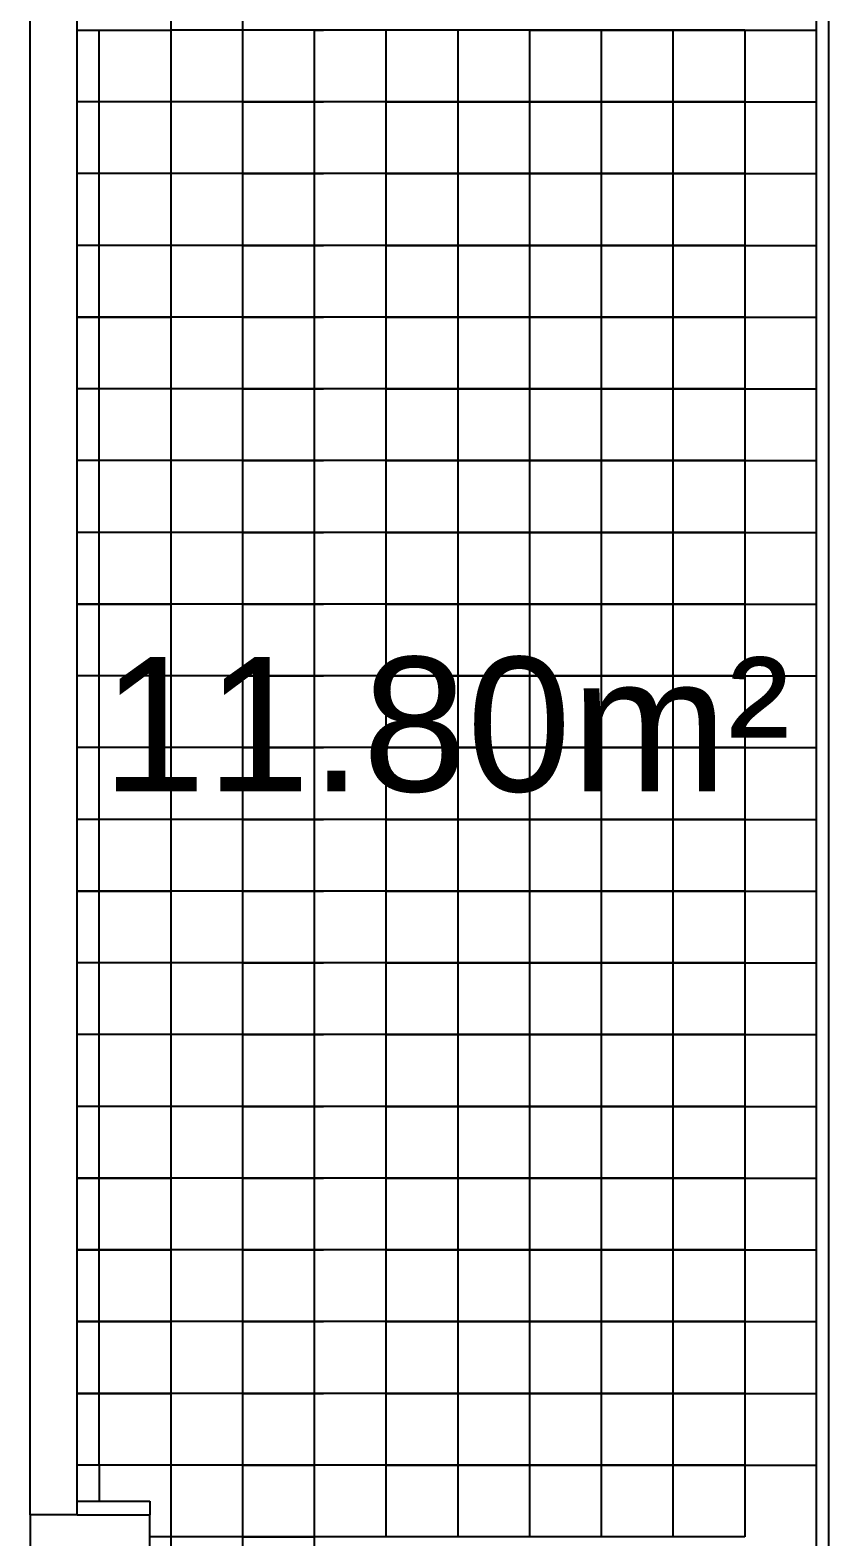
# Model space of a CAD drawing. Header units: millimetres. Extents: x 2377 to 4712, y -254 to 3188.
# Drawn here: x 4298 to 4446.5, y 2632.1 to 2912.1 of the extents above; entities that cross this region are included whole.
import ezdxf

# ---------------------------------------------------------------- set-up
doc = ezdxf.new("R2010")
doc.units = ezdxf.units.MM
doc.linetypes.add('DASHED2', pattern=[0.375, 0.25, -0.125])
doc.layers.add('Area', color=6, linetype='Continuous')
doc.styles.get("Standard").update_dxf_attribs({"font": 'arial.ttf'})

msp = doc.modelspace()

# ---------------------------------------------------------------- linework, layer by layer
for p, q in [((4444.18, 2165.45), (4444.18, 3087.66)), ((4446.49, 2165.45), (4446.49, 3087.66)), ((4298.05, 2636.22), (4298.05, 2969.55)), ((4306.77, 2636.22), (4306.77, 2969.55)), ((4324.18, 2965.44), (4324.18, 2565.44)), ((4337.52, 2965.44), (4337.52, 2632.11)), ((4306.77, 2912.11), (4324.18, 2912.11)), ((4310.85, 2898.77), (4310.85, 2912.11)), ((4364.18, 2912.11), (4324.18, 2912.11)), ((4350.85, 2912.11), (4352.55, 2912.11)), ((4350.85, 2912.11), (4350.85, 2898.77)), ((4377.52, 2912.11), (4364.18, 2912.11)), ((4364.18, 2912.11), (4364.18, 2898.77)), ((4390.85, 2912.11), (4377.52, 2912.11)), ((4377.52, 2912.11), (4377.52, 2898.77)), ((4404.18, 2912.11), (4390.85, 2912.11)), ((4390.85, 2912.11), (4390.85, 2898.77)), ((4390.85, 2912.11), (4404.18, 2912.11)), ((4404.18, 2912.11), (4390.85, 2912.11)), ((4417.52, 2912.11), (4404.18, 2912.11)), ((4404.18, 2912.11), (4404.18, 2898.77)), ((4404.18, 2912.11), (4417.52, 2912.11)), ((4417.52, 2912.11), (4404.18, 2912.11)), ((4430.85, 2912.11), (4417.52, 2912.11)), ((4417.52, 2912.11), (4417.52, 2898.77)), ((4417.52, 2912.11), (4444.18, 2912.11)), ((4430.85, 2912.11), (4417.52, 2912.11)), ((4417.52, 2912.11), (4444.18, 2912.11)), ((4430.85, 2912.11), (4430.85, 2898.77)), ((4324.18, 2898.77), (4306.77, 2898.77)), ((4310.85, 2885.44), (4310.85, 2898.77)), ((4364.18, 2898.77), (4324.18, 2898.77)), ((4337.52, 2898.77), (4324.18, 2898.77)), ((4350.85, 2898.77), (4337.52, 2898.77)), ((4337.52, 2898.77), (4350.85, 2898.77)), ((4350.85, 2898.77), (4352.55, 2898.77)), ((4350.85, 2898.77), (4350.85, 2885.44)), ((4364.18, 2898.77), (4350.85, 2898.77)), ((4377.52, 2898.77), (4364.18, 2898.77)), ((4364.18, 2898.77), (4364.18, 2885.44)), ((4364.18, 2898.77), (4377.52, 2898.77)), ((4377.52, 2898.77), (4364.18, 2898.77)), ((4364.18, 2898.77), (4377.52, 2898.77)), ((4390.85, 2898.77), (4377.52, 2898.77)), ((4377.52, 2898.77), (4377.52, 2885.44)), ((4377.52, 2898.77), (4390.85, 2898.77)), ((4390.85, 2898.77), (4377.52, 2898.77)), ((4377.52, 2898.77), (4390.85, 2898.77)), ((4404.18, 2898.77), (4390.85, 2898.77)), ((4390.85, 2898.77), (4390.85, 2885.44)), ((4390.85, 2898.77), (4404.18, 2898.77)), ((4404.18, 2898.77), (4390.85, 2898.77)), ((4390.85, 2898.77), (4404.18, 2898.77)), ((4417.52, 2898.77), (4404.18, 2898.77)), ((4404.18, 2898.77), (4404.18, 2885.44)), ((4404.18, 2898.77), (4417.52, 2898.77)), ((4417.52, 2898.77), (4404.18, 2898.77)), ((4404.18, 2898.77), (4417.52, 2898.77)), ((4430.85, 2898.77), (4417.52, 2898.77)), ((4417.52, 2898.77), (4417.52, 2885.44)), ((4417.52, 2898.77), (4444.18, 2898.77)), ((4430.85, 2898.77), (4417.52, 2898.77)), ((4417.52, 2898.77), (4444.18, 2898.77)), ((4430.85, 2898.77), (4430.85, 2885.44)), ((4324.18, 2885.44), (4306.77, 2885.44)), ((4310.85, 2872.11), (4310.85, 2885.44)), ((4364.18, 2885.44), (4324.18, 2885.44)), ((4337.52, 2885.44), (4324.18, 2885.44)), ((4350.85, 2885.44), (4337.52, 2885.44)), ((4337.52, 2885.44), (4350.85, 2885.44)), ((4350.85, 2885.44), (4352.55, 2885.44)), ((4350.85, 2885.44), (4350.85, 2872.11)), ((4364.18, 2885.44), (4350.85, 2885.44)), ((4377.52, 2885.44), (4364.18, 2885.44)), ((4364.18, 2885.44), (4364.18, 2872.11)), ((4364.18, 2885.44), (4377.52, 2885.44)), ((4377.52, 2885.44), (4364.18, 2885.44)), ((4364.18, 2885.44), (4377.52, 2885.44)), ((4390.85, 2885.44), (4377.52, 2885.44)), ((4377.52, 2885.44), (4377.52, 2872.11)), ((4377.52, 2885.44), (4390.85, 2885.44)), ((4390.85, 2885.44), (4377.52, 2885.44)), ((4377.52, 2885.44), (4390.85, 2885.44)), ((4404.18, 2885.44), (4390.85, 2885.44)), ((4390.85, 2885.44), (4390.85, 2872.11)), ((4390.85, 2885.44), (4404.18, 2885.44)), ((4404.18, 2885.44), (4390.85, 2885.44)), ((4390.85, 2885.44), (4404.18, 2885.44)), ((4417.52, 2885.44), (4404.18, 2885.44)), ((4404.18, 2885.44), (4404.18, 2872.11)), ((4404.18, 2885.44), (4417.52, 2885.44)), ((4417.52, 2885.44), (4404.18, 2885.44)), ((4404.18, 2885.44), (4417.52, 2885.44)), ((4430.85, 2885.44), (4417.52, 2885.44)), ((4417.52, 2885.44), (4417.52, 2872.11)), ((4417.52, 2885.44), (4444.18, 2885.44)), ((4430.85, 2885.44), (4417.52, 2885.44)), ((4417.52, 2885.44), (4444.18, 2885.44)), ((4430.85, 2885.44), (4430.85, 2872.11)), ((4324.18, 2872.11), (4306.77, 2872.11)), ((4310.85, 2858.77), (4310.85, 2872.11)), ((4364.18, 2872.11), (4324.18, 2872.11)), ((4337.52, 2872.11), (4324.18, 2872.11)), ((4350.85, 2872.11), (4337.52, 2872.11)), ((4337.52, 2872.11), (4350.85, 2872.11)), ((4350.85, 2872.11), (4352.55, 2872.11)), ((4350.85, 2872.11), (4350.85, 2858.77)), ((4364.18, 2872.11), (4350.85, 2872.11)), ((4377.52, 2872.11), (4364.18, 2872.11)), ((4364.18, 2872.11), (4364.18, 2858.77)), ((4364.18, 2872.11), (4377.52, 2872.11)), ((4377.52, 2872.11), (4364.18, 2872.11)), ((4364.18, 2872.11), (4377.52, 2872.11)), ((4390.85, 2872.11), (4377.52, 2872.11)), ((4377.52, 2872.11), (4377.52, 2858.77)), ((4377.52, 2872.11), (4390.85, 2872.11)), ((4390.85, 2872.11), (4377.52, 2872.11)), ((4377.52, 2872.11), (4390.85, 2872.11)), ((4404.18, 2872.11), (4390.85, 2872.11)), ((4390.85, 2872.11), (4390.85, 2858.77)), ((4390.85, 2872.11), (4404.18, 2872.11)), ((4404.18, 2872.11), (4390.85, 2872.11)), ((4390.85, 2872.11), (4404.18, 2872.11)), ((4417.52, 2872.11), (4404.18, 2872.11)), ((4404.18, 2872.11), (4404.18, 2858.77)), ((4404.18, 2872.11), (4417.52, 2872.11)), ((4417.52, 2872.11), (4404.18, 2872.11)), ((4404.18, 2872.11), (4417.52, 2872.11)), ((4430.85, 2872.11), (4417.52, 2872.11)), ((4417.52, 2872.11), (4417.52, 2858.77)), ((4417.52, 2872.11), (4444.18, 2872.11)), ((4430.85, 2872.11), (4417.52, 2872.11)), ((4417.52, 2872.11), (4444.18, 2872.11)), ((4430.85, 2872.11), (4430.85, 2858.77)), ((4306.77, 2858.77), (4324.18, 2858.77)), ((4324.18, 2858.77), (4306.77, 2858.77)), ((4310.85, 2845.44), (4310.85, 2858.77)), ((4364.18, 2858.77), (4324.18, 2858.77)), ((4337.52, 2858.77), (4324.18, 2858.77)), ((4350.85, 2858.77), (4337.52, 2858.77)), ((4337.52, 2858.77), (4350.85, 2858.77)), ((4350.85, 2858.77), (4352.55, 2858.77)), ((4350.85, 2858.77), (4350.85, 2845.44)), ((4364.18, 2858.77), (4350.85, 2858.77)), ((4377.52, 2858.77), (4364.18, 2858.77)), ((4364.18, 2858.77), (4364.18, 2845.44)), ((4364.18, 2858.77), (4377.52, 2858.77)), ((4377.52, 2858.77), (4364.18, 2858.77)), ((4364.18, 2858.77), (4377.52, 2858.77)), ((4390.85, 2858.77), (4377.52, 2858.77)), ((4377.52, 2858.77), (4377.52, 2845.44)), ((4377.52, 2858.77), (4390.85, 2858.77)), ((4390.85, 2858.77), (4377.52, 2858.77)), ((4377.52, 2858.77), (4390.85, 2858.77)), ((4404.18, 2858.77), (4390.85, 2858.77)), ((4390.85, 2858.77), (4390.85, 2845.44)), ((4390.85, 2858.77), (4404.18, 2858.77)), ((4404.18, 2858.77), (4390.85, 2858.77)), ((4390.85, 2858.77), (4404.18, 2858.77)), ((4417.52, 2858.77), (4404.18, 2858.77)), ((4404.18, 2858.77), (4404.18, 2845.44)), ((4404.18, 2858.77), (4417.52, 2858.77)), ((4417.52, 2858.77), (4404.18, 2858.77)), ((4404.18, 2858.77), (4417.52, 2858.77)), ((4430.85, 2858.77), (4417.52, 2858.77)), ((4417.52, 2858.77), (4417.52, 2845.44)), ((4417.52, 2858.77), (4444.18, 2858.77)), ((4430.85, 2858.77), (4417.52, 2858.77)), ((4417.52, 2858.77), (4444.18, 2858.77)), ((4430.85, 2858.77), (4430.85, 2845.44)), ((4324.18, 2845.44), (4306.77, 2845.44)), ((4310.85, 2832.11), (4310.85, 2845.44)), ((4364.18, 2845.44), (4324.18, 2845.44)), ((4337.52, 2845.44), (4324.18, 2845.44)), ((4350.85, 2845.44), (4337.52, 2845.44)), ((4337.52, 2845.44), (4350.85, 2845.44)), ((4350.85, 2845.44), (4352.55, 2845.44)), ((4350.85, 2845.44), (4350.85, 2832.11)), ((4364.18, 2845.44), (4350.85, 2845.44)), ((4377.52, 2845.44), (4364.18, 2845.44)), ((4364.18, 2845.44), (4364.18, 2832.11)), ((4364.18, 2845.44), (4377.52, 2845.44)), ((4377.52, 2845.44), (4364.18, 2845.44)), ((4364.18, 2845.44), (4377.52, 2845.44)), ((4390.85, 2845.44), (4377.52, 2845.44)), ((4377.52, 2845.44), (4377.52, 2832.11)), ((4377.52, 2845.44), (4390.85, 2845.44)), ((4390.85, 2845.44), (4377.52, 2845.44)), ((4377.52, 2845.44), (4390.85, 2845.44)), ((4404.18, 2845.44), (4390.85, 2845.44)), ((4390.85, 2845.44), (4390.85, 2832.11)), ((4390.85, 2845.44), (4404.18, 2845.44)), ((4404.18, 2845.44), (4390.85, 2845.44)), ((4390.85, 2845.44), (4404.18, 2845.44)), ((4417.52, 2845.44), (4404.18, 2845.44)), ((4404.18, 2845.44), (4404.18, 2832.11)), ((4404.18, 2845.44), (4417.52, 2845.44)), ((4417.52, 2845.44), (4404.18, 2845.44)), ((4404.18, 2845.44), (4417.52, 2845.44)), ((4430.85, 2845.44), (4417.52, 2845.44)), ((4417.52, 2845.44), (4417.52, 2832.11)), ((4417.52, 2845.44), (4444.18, 2845.44)), ((4430.85, 2845.44), (4417.52, 2845.44)), ((4417.52, 2845.44), (4444.18, 2845.44)), ((4430.85, 2845.44), (4430.85, 2832.11)), ((4324.18, 2832.11), (4306.77, 2832.11)), ((4310.85, 2818.77), (4310.85, 2832.11)), ((4364.18, 2832.11), (4324.18, 2832.11)), ((4337.52, 2832.11), (4324.18, 2832.11)), ((4350.85, 2832.11), (4337.52, 2832.11)), ((4337.52, 2832.11), (4350.85, 2832.11)), ((4350.85, 2832.11), (4352.55, 2832.11)), ((4350.85, 2832.11), (4350.85, 2818.77)), ((4364.18, 2832.11), (4350.85, 2832.11)), ((4377.52, 2832.11), (4364.18, 2832.11)), ((4364.18, 2832.11), (4364.18, 2818.77)), ((4364.18, 2832.11), (4377.52, 2832.11)), ((4377.52, 2832.11), (4364.18, 2832.11)), ((4364.18, 2832.11), (4377.52, 2832.11)), ((4390.85, 2832.11), (4377.52, 2832.11)), ((4377.52, 2832.11), (4377.52, 2818.77)), ((4377.52, 2832.11), (4390.85, 2832.11)), ((4390.85, 2832.11), (4377.52, 2832.11)), ((4377.52, 2832.11), (4390.85, 2832.11)), ((4404.18, 2832.11), (4390.85, 2832.11)), ((4390.85, 2832.11), (4390.85, 2818.77)), ((4390.85, 2832.11), (4404.18, 2832.11)), ((4404.18, 2832.11), (4390.85, 2832.11)), ((4390.85, 2832.11), (4404.18, 2832.11)), ((4417.52, 2832.11), (4404.18, 2832.11)), ((4404.18, 2832.11), (4404.18, 2818.77)), ((4404.18, 2832.11), (4417.52, 2832.11)), ((4417.52, 2832.11), (4404.18, 2832.11)), ((4404.18, 2832.11), (4417.52, 2832.11)), ((4430.85, 2832.11), (4417.52, 2832.11)), ((4417.52, 2832.11), (4417.52, 2818.77)), ((4417.52, 2832.11), (4444.18, 2832.11)), ((4430.85, 2832.11), (4417.52, 2832.11)), ((4417.52, 2832.11), (4444.18, 2832.11)), ((4430.85, 2832.11), (4430.85, 2818.77)), ((4324.18, 2818.77), (4306.77, 2818.77)), ((4310.85, 2805.44), (4310.85, 2818.77)), ((4364.18, 2818.77), (4324.18, 2818.77)), ((4337.52, 2818.77), (4324.18, 2818.77)), ((4350.85, 2818.77), (4337.52, 2818.77)), ((4337.52, 2818.77), (4350.85, 2818.77)), ((4350.85, 2818.77), (4352.55, 2818.77)), ((4350.85, 2818.77), (4350.85, 2805.44)), ((4364.18, 2818.77), (4350.85, 2818.77)), ((4377.52, 2818.77), (4364.18, 2818.77)), ((4364.18, 2818.77), (4364.18, 2805.44)), ((4364.18, 2818.77), (4377.52, 2818.77)), ((4377.52, 2818.77), (4364.18, 2818.77)), ((4364.18, 2818.77), (4377.52, 2818.77)), ((4390.85, 2818.77), (4377.52, 2818.77)), ((4377.52, 2818.77), (4377.52, 2805.44)), ((4377.52, 2818.77), (4390.85, 2818.77)), ((4390.85, 2818.77), (4377.52, 2818.77)), ((4377.52, 2818.77), (4390.85, 2818.77)), ((4404.18, 2818.77), (4390.85, 2818.77)), ((4390.85, 2818.77), (4390.85, 2805.44)), ((4390.85, 2818.77), (4404.18, 2818.77)), ((4404.18, 2818.77), (4390.85, 2818.77)), ((4390.85, 2818.77), (4404.18, 2818.77)), ((4417.52, 2818.77), (4404.18, 2818.77)), ((4404.18, 2818.77), (4404.18, 2805.44)), ((4404.18, 2818.77), (4417.52, 2818.77)), ((4417.52, 2818.77), (4404.18, 2818.77)), ((4404.18, 2818.77), (4417.52, 2818.77)), ((4430.85, 2818.77), (4417.52, 2818.77)), ((4417.52, 2818.77), (4417.52, 2805.44)), ((4417.52, 2818.77), (4444.18, 2818.77)), ((4430.85, 2818.77), (4417.52, 2818.77)), ((4417.52, 2818.77), (4444.18, 2818.77)), ((4430.85, 2818.77), (4430.85, 2805.44)), ((4306.77, 2805.44), (4324.18, 2805.44)), ((4324.18, 2805.44), (4306.77, 2805.44)), ((4310.85, 2792.11), (4310.85, 2805.44)), ((4364.18, 2805.44), (4324.18, 2805.44)), ((4337.52, 2805.44), (4324.18, 2805.44)), ((4350.85, 2805.44), (4337.52, 2805.44)), ((4337.52, 2805.44), (4350.85, 2805.44)), ((4350.85, 2805.44), (4352.55, 2805.44)), ((4350.85, 2805.44), (4350.85, 2792.11)), ((4364.18, 2805.44), (4350.85, 2805.44)), ((4377.52, 2805.44), (4364.18, 2805.44)), ((4364.18, 2805.44), (4364.18, 2792.11)), ((4364.18, 2805.44), (4377.52, 2805.44)), ((4377.52, 2805.44), (4364.18, 2805.44)), ((4364.18, 2805.44), (4377.52, 2805.44)), ((4390.85, 2805.44), (4377.52, 2805.44)), ((4377.52, 2805.44), (4377.52, 2792.11)), ((4377.52, 2805.44), (4390.85, 2805.44)), ((4390.85, 2805.44), (4377.52, 2805.44)), ((4377.52, 2805.44), (4390.85, 2805.44)), ((4404.18, 2805.44), (4390.85, 2805.44)), ((4390.85, 2805.44), (4390.85, 2792.11)), ((4390.85, 2805.44), (4404.18, 2805.44)), ((4404.18, 2805.44), (4390.85, 2805.44)), ((4390.85, 2805.44), (4404.18, 2805.44)), ((4417.52, 2805.44), (4404.18, 2805.44)), ((4404.18, 2805.44), (4404.18, 2792.11)), ((4404.18, 2805.44), (4417.52, 2805.44)), ((4417.52, 2805.44), (4404.18, 2805.44)), ((4404.18, 2805.44), (4417.52, 2805.44)), ((4430.85, 2805.44), (4417.52, 2805.44)), ((4417.52, 2805.44), (4417.52, 2792.11)), ((4417.52, 2805.44), (4444.18, 2805.44)), ((4430.85, 2805.44), (4417.52, 2805.44)), ((4417.52, 2805.44), (4444.18, 2805.44)), ((4430.85, 2805.44), (4430.85, 2792.11)), ((4324.18, 2792.11), (4306.77, 2792.11)), ((4310.85, 2778.77), (4310.85, 2792.11)), ((4364.18, 2792.11), (4324.18, 2792.11)), ((4337.52, 2792.11), (4324.18, 2792.11)), ((4350.85, 2792.11), (4337.52, 2792.11)), ((4337.52, 2792.11), (4350.85, 2792.11)), ((4350.85, 2792.11), (4352.55, 2792.11)), ((4350.85, 2792.11), (4350.85, 2778.77)), ((4364.18, 2792.11), (4350.85, 2792.11)), ((4377.52, 2792.11), (4364.18, 2792.11)), ((4364.18, 2792.11), (4364.18, 2778.77)), ((4364.18, 2792.11), (4377.52, 2792.11)), ((4377.52, 2792.11), (4364.18, 2792.11)), ((4364.18, 2792.11), (4377.52, 2792.11)), ((4390.85, 2792.11), (4377.52, 2792.11)), ((4377.52, 2792.11), (4377.52, 2778.77)), ((4377.52, 2792.11), (4390.85, 2792.11)), ((4390.85, 2792.11), (4377.52, 2792.11)), ((4377.52, 2792.11), (4390.85, 2792.11)), ((4404.18, 2792.11), (4390.85, 2792.11)), ((4390.85, 2792.11), (4390.85, 2778.77)), ((4390.85, 2792.11), (4404.18, 2792.11)), ((4404.18, 2792.11), (4390.85, 2792.11)), ((4390.85, 2792.11), (4404.18, 2792.11)), ((4417.52, 2792.11), (4404.18, 2792.11)), ((4404.18, 2792.11), (4404.18, 2778.77)), ((4404.18, 2792.11), (4417.52, 2792.11)), ((4417.52, 2792.11), (4404.18, 2792.11)), ((4404.18, 2792.11), (4417.52, 2792.11)), ((4430.85, 2792.11), (4417.52, 2792.11)), ((4417.52, 2792.11), (4417.52, 2778.77)), ((4417.52, 2792.11), (4444.18, 2792.11)), ((4430.85, 2792.11), (4417.52, 2792.11)), ((4417.52, 2792.11), (4444.18, 2792.11)), ((4430.85, 2792.11), (4430.85, 2778.77)), ((4324.18, 2778.77), (4306.77, 2778.77)), ((4310.85, 2765.44), (4310.85, 2778.77)), ((4364.18, 2778.77), (4324.18, 2778.77)), ((4337.52, 2778.77), (4324.18, 2778.77)), ((4350.85, 2778.77), (4337.52, 2778.77)), ((4337.52, 2778.77), (4350.85, 2778.77)), ((4350.85, 2778.77), (4352.55, 2778.77)), ((4350.85, 2778.77), (4350.85, 2765.44)), ((4364.18, 2778.77), (4350.85, 2778.77)), ((4377.52, 2778.77), (4364.18, 2778.77)), ((4364.18, 2778.77), (4364.18, 2765.44)), ((4364.18, 2778.77), (4377.52, 2778.77)), ((4377.52, 2778.77), (4364.18, 2778.77)), ((4364.18, 2778.77), (4377.52, 2778.77)), ((4390.85, 2778.77), (4377.52, 2778.77)), ((4377.52, 2778.77), (4377.52, 2765.44)), ((4377.52, 2778.77), (4390.85, 2778.77)), ((4390.85, 2778.77), (4377.52, 2778.77)), ((4377.52, 2778.77), (4390.85, 2778.77)), ((4404.18, 2778.77), (4390.85, 2778.77)), ((4390.85, 2778.77), (4390.85, 2765.44)), ((4390.85, 2778.77), (4404.18, 2778.77)), ((4404.18, 2778.77), (4390.85, 2778.77)), ((4390.85, 2778.77), (4404.18, 2778.77)), ((4417.52, 2778.77), (4404.18, 2778.77)), ((4404.18, 2778.77), (4404.18, 2765.44)), ((4404.18, 2778.77), (4417.52, 2778.77)), ((4417.52, 2778.77), (4404.18, 2778.77)), ((4404.18, 2778.77), (4417.52, 2778.77)), ((4430.85, 2778.77), (4417.52, 2778.77)), ((4417.52, 2778.77), (4417.52, 2765.44)), ((4417.52, 2778.77), (4444.18, 2778.77)), ((4430.85, 2778.77), (4417.52, 2778.77)), ((4417.52, 2778.77), (4444.18, 2778.77)), ((4430.85, 2778.77), (4430.85, 2765.44)), ((4324.18, 2765.44), (4306.77, 2765.44)), ((4310.85, 2752.11), (4310.85, 2765.44)), ((4364.18, 2765.44), (4324.18, 2765.44)), ((4337.52, 2765.44), (4324.18, 2765.44)), ((4350.85, 2765.44), (4337.52, 2765.44)), ((4337.52, 2765.44), (4350.85, 2765.44)), ((4350.85, 2765.44), (4352.55, 2765.44)), ((4350.85, 2765.44), (4350.85, 2752.11)), ((4364.18, 2765.44), (4350.85, 2765.44)), ((4377.52, 2765.44), (4364.18, 2765.44)), ((4364.18, 2765.44), (4364.18, 2752.11)), ((4364.18, 2765.44), (4377.52, 2765.44)), ((4377.52, 2765.44), (4364.18, 2765.44)), ((4364.18, 2765.44), (4377.52, 2765.44)), ((4390.85, 2765.44), (4377.52, 2765.44)), ((4377.52, 2765.44), (4377.52, 2752.11)), ((4377.52, 2765.44), (4390.85, 2765.44)), ((4390.85, 2765.44), (4377.52, 2765.44)), ((4377.52, 2765.44), (4390.85, 2765.44)), ((4404.18, 2765.44), (4390.85, 2765.44)), ((4390.85, 2765.44), (4390.85, 2752.11)), ((4390.85, 2765.44), (4404.18, 2765.44)), ((4404.18, 2765.44), (4390.85, 2765.44)), ((4390.85, 2765.44), (4404.18, 2765.44)), ((4417.52, 2765.44), (4404.18, 2765.44)), ((4404.18, 2765.44), (4404.18, 2752.11)), ((4404.18, 2765.44), (4417.52, 2765.44)), ((4417.52, 2765.44), (4404.18, 2765.44)), ((4404.18, 2765.44), (4417.52, 2765.44)), ((4430.85, 2765.44), (4417.52, 2765.44)), ((4417.52, 2765.44), (4417.52, 2752.11)), ((4417.52, 2765.44), (4444.18, 2765.44)), ((4430.85, 2765.44), (4417.52, 2765.44)), ((4417.52, 2765.44), (4444.18, 2765.44)), ((4430.85, 2765.44), (4430.85, 2752.11)), ((4306.77, 2752.11), (4324.18, 2752.11)), ((4324.18, 2752.11), (4306.77, 2752.11)), ((4310.85, 2738.77), (4310.85, 2752.11)), ((4364.18, 2752.11), (4324.18, 2752.11)), ((4337.52, 2752.11), (4324.18, 2752.11)), ((4350.85, 2752.11), (4337.52, 2752.11)), ((4337.52, 2752.11), (4350.85, 2752.11)), ((4350.85, 2752.11), (4352.55, 2752.11)), ((4350.85, 2752.11), (4350.85, 2738.77)), ((4364.18, 2752.11), (4350.85, 2752.11)), ((4377.52, 2752.11), (4364.18, 2752.11)), ((4364.18, 2752.11), (4364.18, 2738.77)), ((4364.18, 2752.11), (4377.52, 2752.11)), ((4377.52, 2752.11), (4364.18, 2752.11)), ((4364.18, 2752.11), (4377.52, 2752.11)), ((4390.85, 2752.11), (4377.52, 2752.11)), ((4377.52, 2752.11), (4377.52, 2738.77)), ((4377.52, 2752.11), (4390.85, 2752.11)), ((4390.85, 2752.11), (4377.52, 2752.11)), ((4377.52, 2752.11), (4390.85, 2752.11)), ((4404.18, 2752.11), (4390.85, 2752.11)), ((4390.85, 2752.11), (4390.85, 2738.77)), ((4390.85, 2752.11), (4404.18, 2752.11)), ((4404.18, 2752.11), (4390.85, 2752.11)), ((4390.85, 2752.11), (4404.18, 2752.11)), ((4417.52, 2752.11), (4404.18, 2752.11)), ((4404.18, 2752.11), (4404.18, 2738.77)), ((4404.18, 2752.11), (4417.52, 2752.11)), ((4417.52, 2752.11), (4404.18, 2752.11)), ((4404.18, 2752.11), (4417.52, 2752.11)), ((4430.85, 2752.11), (4417.52, 2752.11)), ((4417.52, 2752.11), (4417.52, 2738.77)), ((4417.52, 2752.11), (4444.18, 2752.11)), ((4430.85, 2752.11), (4417.52, 2752.11)), ((4417.52, 2752.11), (4444.18, 2752.11)), ((4430.85, 2752.11), (4430.85, 2738.77)), ((4324.18, 2738.77), (4306.77, 2738.77)), ((4310.85, 2725.44), (4310.85, 2738.77)), ((4364.18, 2738.77), (4324.18, 2738.77)), ((4337.52, 2738.77), (4324.18, 2738.77)), ((4350.85, 2738.77), (4337.52, 2738.77)), ((4337.52, 2738.77), (4350.85, 2738.77)), ((4350.85, 2738.77), (4352.55, 2738.77)), ((4350.85, 2738.77), (4350.85, 2725.44)), ((4364.18, 2738.77), (4350.85, 2738.77)), ((4377.52, 2738.77), (4364.18, 2738.77)), ((4364.18, 2738.77), (4364.18, 2725.44)), ((4364.18, 2738.77), (4377.52, 2738.77)), ((4377.52, 2738.77), (4364.18, 2738.77)), ((4364.18, 2738.77), (4377.52, 2738.77)), ((4390.85, 2738.77), (4377.52, 2738.77)), ((4377.52, 2738.77), (4377.52, 2725.44)), ((4377.52, 2738.77), (4390.85, 2738.77)), ((4390.85, 2738.77), (4377.52, 2738.77)), ((4377.52, 2738.77), (4390.85, 2738.77)), ((4404.18, 2738.77), (4390.85, 2738.77)), ((4390.85, 2738.77), (4390.85, 2725.44)), ((4390.85, 2738.77), (4404.18, 2738.77)), ((4404.18, 2738.77), (4390.85, 2738.77)), ((4390.85, 2738.77), (4404.18, 2738.77)), ((4417.52, 2738.77), (4404.18, 2738.77)), ((4404.18, 2738.77), (4404.18, 2725.44)), ((4404.18, 2738.77), (4417.52, 2738.77)), ((4417.52, 2738.77), (4404.18, 2738.77)), ((4404.18, 2738.77), (4417.52, 2738.77)), ((4430.85, 2738.77), (4417.52, 2738.77)), ((4417.52, 2738.77), (4417.52, 2725.44)), ((4417.52, 2738.77), (4444.18, 2738.77)), ((4430.85, 2738.77), (4417.52, 2738.77)), ((4417.52, 2738.77), (4444.18, 2738.77)), ((4430.85, 2738.77), (4430.85, 2725.44)), ((4324.18, 2725.44), (4306.77, 2725.44)), ((4310.85, 2712.11), (4310.85, 2725.44)), ((4364.18, 2725.44), (4324.18, 2725.44)), ((4337.52, 2725.44), (4324.18, 2725.44)), ((4350.85, 2725.44), (4337.52, 2725.44)), ((4337.52, 2725.44), (4350.85, 2725.44)), ((4350.85, 2725.44), (4352.55, 2725.44)), ((4350.85, 2725.44), (4350.85, 2712.11)), ((4364.18, 2725.44), (4350.85, 2725.44)), ((4377.52, 2725.44), (4364.18, 2725.44)), ((4364.18, 2725.44), (4364.18, 2712.11)), ((4364.18, 2725.44), (4377.52, 2725.44)), ((4377.52, 2725.44), (4364.18, 2725.44)), ((4364.18, 2725.44), (4377.52, 2725.44)), ((4390.85, 2725.44), (4377.52, 2725.44)), ((4377.52, 2725.44), (4377.52, 2712.11)), ((4377.52, 2725.44), (4390.85, 2725.44)), ((4390.85, 2725.44), (4377.52, 2725.44)), ((4377.52, 2725.44), (4390.85, 2725.44)), ((4404.18, 2725.44), (4390.85, 2725.44)), ((4390.85, 2725.44), (4390.85, 2712.11)), ((4390.85, 2725.44), (4404.18, 2725.44)), ((4404.18, 2725.44), (4390.85, 2725.44)), ((4390.85, 2725.44), (4404.18, 2725.44)), ((4417.52, 2725.44), (4404.18, 2725.44)), ((4404.18, 2725.44), (4404.18, 2712.11)), ((4404.18, 2725.44), (4417.52, 2725.44)), ((4417.52, 2725.44), (4404.18, 2725.44)), ((4404.18, 2725.44), (4417.52, 2725.44)), ((4430.85, 2725.44), (4417.52, 2725.44)), ((4417.52, 2725.44), (4417.52, 2712.11)), ((4417.52, 2725.44), (4444.18, 2725.44)), ((4430.85, 2725.44), (4417.52, 2725.44)), ((4417.52, 2725.44), (4444.18, 2725.44)), ((4430.85, 2725.44), (4430.85, 2712.11)), ((4324.18, 2712.11), (4306.77, 2712.11)), ((4310.85, 2698.77), (4310.85, 2712.11)), ((4364.18, 2712.11), (4324.18, 2712.11)), ((4337.52, 2712.11), (4324.18, 2712.11)), ((4350.85, 2712.11), (4337.52, 2712.11)), ((4337.52, 2712.11), (4350.85, 2712.11)), ((4350.85, 2712.11), (4352.55, 2712.11)), ((4350.85, 2712.11), (4350.85, 2698.77)), ((4364.18, 2712.11), (4350.85, 2712.11)), ((4377.52, 2712.11), (4364.18, 2712.11)), ((4364.18, 2712.11), (4364.18, 2698.77)), ((4364.18, 2712.11), (4377.52, 2712.11)), ((4377.52, 2712.11), (4364.18, 2712.11)), ((4364.18, 2712.11), (4377.52, 2712.11)), ((4390.85, 2712.11), (4377.52, 2712.11)), ((4377.52, 2712.11), (4377.52, 2698.77)), ((4377.52, 2712.11), (4390.85, 2712.11)), ((4390.85, 2712.11), (4377.52, 2712.11)), ((4377.52, 2712.11), (4390.85, 2712.11)), ((4404.18, 2712.11), (4390.85, 2712.11)), ((4390.85, 2712.11), (4390.85, 2698.77)), ((4390.85, 2712.11), (4404.18, 2712.11)), ((4404.18, 2712.11), (4390.85, 2712.11)), ((4390.85, 2712.11), (4404.18, 2712.11)), ((4417.52, 2712.11), (4404.18, 2712.11)), ((4404.18, 2712.11), (4404.18, 2698.77)), ((4404.18, 2712.11), (4417.52, 2712.11)), ((4417.52, 2712.11), (4404.18, 2712.11)), ((4404.18, 2712.11), (4417.52, 2712.11)), ((4430.85, 2712.11), (4417.52, 2712.11)), ((4417.52, 2712.11), (4417.52, 2698.77)), ((4417.52, 2712.11), (4444.18, 2712.11)), ((4430.85, 2712.11), (4417.52, 2712.11)), ((4417.52, 2712.11), (4444.18, 2712.11)), ((4430.85, 2712.11), (4430.85, 2698.77)), ((4306.77, 2698.77), (4324.18, 2698.77)), ((4324.18, 2698.77), (4306.77, 2698.77)), ((4310.85, 2685.44), (4310.85, 2698.77)), ((4364.18, 2698.77), (4324.18, 2698.77)), ((4337.52, 2698.77), (4324.18, 2698.77)), ((4350.85, 2698.77), (4337.52, 2698.77)), ((4337.52, 2698.77), (4350.85, 2698.77)), ((4350.85, 2698.77), (4352.55, 2698.77)), ((4350.85, 2698.77), (4350.85, 2685.44)), ((4364.18, 2698.77), (4350.85, 2698.77)), ((4377.52, 2698.77), (4364.18, 2698.77)), ((4364.18, 2698.77), (4364.18, 2685.44)), ((4364.18, 2698.77), (4377.52, 2698.77)), ((4377.52, 2698.77), (4364.18, 2698.77)), ((4364.18, 2698.77), (4377.52, 2698.77)), ((4390.85, 2698.77), (4377.52, 2698.77)), ((4377.52, 2698.77), (4377.52, 2685.44)), ((4377.52, 2698.77), (4390.85, 2698.77)), ((4390.85, 2698.77), (4377.52, 2698.77)), ((4377.52, 2698.77), (4390.85, 2698.77)), ((4404.18, 2698.77), (4390.85, 2698.77)), ((4390.85, 2698.77), (4390.85, 2685.44)), ((4390.85, 2698.77), (4404.18, 2698.77)), ((4404.18, 2698.77), (4390.85, 2698.77)), ((4390.85, 2698.77), (4404.18, 2698.77)), ((4417.52, 2698.77), (4404.18, 2698.77)), ((4404.18, 2698.77), (4404.18, 2685.44)), ((4404.18, 2698.77), (4417.52, 2698.77)), ((4417.52, 2698.77), (4404.18, 2698.77)), ((4404.18, 2698.77), (4417.52, 2698.77)), ((4430.85, 2698.77), (4417.52, 2698.77)), ((4417.52, 2698.77), (4417.52, 2685.44)), ((4417.52, 2698.77), (4444.18, 2698.77)), ((4430.85, 2698.77), (4417.52, 2698.77)), ((4417.52, 2698.77), (4444.18, 2698.77)), ((4430.85, 2698.77), (4430.85, 2685.44)), ((4306.77, 2685.44), (4324.18, 2685.44)), ((4324.18, 2685.44), (4306.77, 2685.44)), ((4310.85, 2672.11), (4310.85, 2685.44)), ((4364.18, 2685.44), (4324.18, 2685.44)), ((4337.52, 2685.44), (4324.18, 2685.44)), ((4350.85, 2685.44), (4337.52, 2685.44)), ((4337.52, 2685.44), (4350.85, 2685.44)), ((4350.85, 2685.44), (4352.55, 2685.44)), ((4350.85, 2685.44), (4350.85, 2672.11)), ((4364.18, 2685.44), (4350.85, 2685.44)), ((4377.52, 2685.44), (4364.18, 2685.44)), ((4364.18, 2685.44), (4364.18, 2672.11)), ((4364.18, 2685.44), (4377.52, 2685.44)), ((4377.52, 2685.44), (4364.18, 2685.44)), ((4364.18, 2685.44), (4377.52, 2685.44)), ((4390.85, 2685.44), (4377.52, 2685.44)), ((4377.52, 2685.44), (4377.52, 2672.11)), ((4377.52, 2685.44), (4390.85, 2685.44)), ((4390.85, 2685.44), (4377.52, 2685.44)), ((4377.52, 2685.44), (4390.85, 2685.44)), ((4404.18, 2685.44), (4390.85, 2685.44)), ((4390.85, 2685.44), (4390.85, 2672.11)), ((4390.85, 2685.44), (4404.18, 2685.44)), ((4404.18, 2685.44), (4390.85, 2685.44)), ((4390.85, 2685.44), (4404.18, 2685.44)), ((4417.52, 2685.44), (4404.18, 2685.44)), ((4404.18, 2685.44), (4404.18, 2672.11)), ((4404.18, 2685.44), (4417.52, 2685.44)), ((4417.52, 2685.44), (4404.18, 2685.44)), ((4404.18, 2685.44), (4417.52, 2685.44)), ((4430.85, 2685.44), (4417.52, 2685.44)), ((4417.52, 2685.44), (4417.52, 2672.11)), ((4417.52, 2685.44), (4444.18, 2685.44)), ((4430.85, 2685.44), (4417.52, 2685.44)), ((4417.52, 2685.44), (4444.18, 2685.44)), ((4430.85, 2685.44), (4430.85, 2672.11)), ((4306.77, 2672.11), (4324.18, 2672.11)), ((4324.18, 2672.11), (4306.77, 2672.11)), ((4310.85, 2658.78), (4310.85, 2672.11)), ((4364.18, 2672.11), (4324.18, 2672.11)), ((4337.52, 2672.11), (4324.18, 2672.11)), ((4350.85, 2672.11), (4337.52, 2672.11)), ((4337.52, 2672.11), (4350.85, 2672.11)), ((4350.85, 2672.11), (4352.55, 2672.11)), ((4350.85, 2672.11), (4350.85, 2658.78)), ((4364.18, 2672.11), (4350.85, 2672.11)), ((4377.52, 2672.11), (4364.18, 2672.11)), ((4364.18, 2672.11), (4364.18, 2658.78)), ((4364.18, 2672.11), (4377.52, 2672.11)), ((4377.52, 2672.11), (4364.18, 2672.11)), ((4364.18, 2672.11), (4377.52, 2672.11)), ((4390.85, 2672.11), (4377.52, 2672.11)), ((4377.52, 2672.11), (4377.52, 2658.78)), ((4377.52, 2672.11), (4390.85, 2672.11)), ((4390.85, 2672.11), (4377.52, 2672.11)), ((4377.52, 2672.11), (4390.85, 2672.11)), ((4404.18, 2672.11), (4390.85, 2672.11)), ((4390.85, 2672.11), (4390.85, 2658.78)), ((4390.85, 2672.11), (4404.18, 2672.11)), ((4404.18, 2672.11), (4390.85, 2672.11)), ((4390.85, 2672.11), (4404.18, 2672.11)), ((4417.52, 2672.11), (4404.18, 2672.11)), ((4404.18, 2672.11), (4404.18, 2658.78)), ((4404.18, 2672.11), (4417.52, 2672.11)), ((4417.52, 2672.11), (4404.18, 2672.11)), ((4404.18, 2672.11), (4417.52, 2672.11)), ((4430.85, 2672.11), (4417.52, 2672.11)), ((4417.52, 2672.11), (4417.52, 2658.78)), ((4417.52, 2672.11), (4444.18, 2672.11)), ((4430.85, 2672.11), (4417.52, 2672.11)), ((4417.52, 2672.11), (4444.18, 2672.11)), ((4430.85, 2672.11), (4430.85, 2658.78)), ((4306.77, 2658.78), (4324.18, 2658.78)), ((4324.18, 2658.78), (4306.77, 2658.78)), ((4310.85, 2645.44), (4310.85, 2658.78)), ((4364.18, 2658.78), (4324.18, 2658.78)), ((4337.52, 2658.78), (4324.18, 2658.78)), ((4350.85, 2658.78), (4337.52, 2658.78)), ((4337.52, 2658.78), (4350.85, 2658.78)), ((4350.85, 2658.78), (4352.55, 2658.78)), ((4350.85, 2658.78), (4350.85, 2645.44)), ((4350.85, 2658.78), (4350.85, 2632.11)), ((4364.18, 2658.78), (4350.85, 2658.78)), ((4377.52, 2658.78), (4364.18, 2658.78)), ((4364.18, 2658.78), (4364.18, 2645.44)), ((4364.18, 2658.78), (4377.52, 2658.78)), ((4377.52, 2658.78), (4364.18, 2658.78)), ((4364.18, 2658.78), (4377.52, 2658.78)), ((4390.85, 2658.78), (4377.52, 2658.78)), ((4377.52, 2658.78), (4377.52, 2645.44)), ((4377.52, 2658.78), (4390.85, 2658.78)), ((4390.85, 2658.78), (4377.52, 2658.78)), ((4377.52, 2658.78), (4390.85, 2658.78)), ((4404.18, 2658.78), (4390.85, 2658.78)), ((4390.85, 2658.78), (4390.85, 2645.44)), ((4390.85, 2658.78), (4404.18, 2658.78)), ((4404.18, 2658.78), (4390.85, 2658.78)), ((4390.85, 2658.78), (4404.18, 2658.78)), ((4417.52, 2658.78), (4404.18, 2658.78)), ((4404.18, 2658.78), (4404.18, 2645.44)), ((4404.18, 2658.78), (4417.52, 2658.78)), ((4417.52, 2658.78), (4404.18, 2658.78)), ((4404.18, 2658.78), (4417.52, 2658.78)), ((4430.85, 2658.78), (4417.52, 2658.78)), ((4417.52, 2658.78), (4417.52, 2645.44)), ((4417.52, 2658.78), (4444.18, 2658.78)), ((4430.85, 2658.78), (4417.52, 2658.78)), ((4417.52, 2658.78), (4444.18, 2658.78)), ((4430.85, 2658.78), (4430.85, 2645.44)), ((4324.18, 2645.44), (4306.77, 2645.44)), ((4310.85, 2645.44), (4310.85, 2638.73)), ((4337.52, 2645.44), (4324.18, 2645.44)), ((4350.85, 2645.44), (4337.52, 2645.44)), ((4337.52, 2645.44), (4350.85, 2645.44)), ((4364.18, 2645.44), (4350.85, 2645.44)), ((4350.85, 2645.44), (4350.85, 2632.11)), ((4350.85, 2645.44), (4350.85, 2632.11)), ((4377.52, 2645.44), (4364.18, 2645.44)), ((4364.18, 2645.44), (4364.18, 2632.11)), ((4364.18, 2645.44), (4377.52, 2645.44)), ((4390.85, 2645.44), (4377.52, 2645.44)), ((4377.52, 2645.44), (4377.52, 2632.11)), ((4377.52, 2645.44), (4390.85, 2645.44)), ((4404.18, 2645.44), (4390.85, 2645.44)), ((4390.85, 2645.44), (4390.85, 2632.11)), ((4390.85, 2645.44), (4404.18, 2645.44)), ((4417.52, 2645.44), (4404.18, 2645.44)), ((4404.18, 2645.44), (4404.18, 2632.11)), ((4404.18, 2645.44), (4417.52, 2645.44)), ((4430.85, 2645.44), (4417.52, 2645.44)), ((4417.52, 2645.44), (4417.52, 2632.11)), ((4417.52, 2645.44), (4444.18, 2645.44)), ((4430.85, 2645.44), (4430.85, 2632.11)), ((4306.77, 2636.22), (4306.77, 2638.73)), ((4306.77, 2638.73), (4320.27, 2638.73)), ((4320.27, 2638.73), (4320.27, 2636.22)), ((4306.77, 2636.22), (4298.05, 2636.22)), ((4298.05, 2636.22), (4298.05, 2591.77)), ((4306.77, 2636.22), (4320.27, 2636.22)), ((4306.77, 2636.22), (4320.27, 2636.22)), ((4320.27, 2502.88), (4320.27, 2636.22)), ((4337.52, 2632.11), (4320.27, 2632.11)), ((4350.85, 2632.11), (4337.52, 2632.11)), ((4337.52, 2632.11), (4337.52, 2618.78)), ((4337.52, 2632.11), (4350.85, 2632.11)), ((4364.18, 2632.11), (4350.85, 2632.11)), ((4350.85, 2632.11), (4350.85, 2618.78)), ((4350.85, 2632.11), (4350.85, 2618.78)), ((4377.52, 2632.11), (4364.18, 2632.11)), ((4390.85, 2632.11), (4377.52, 2632.11)), ((4404.18, 2632.11), (4390.85, 2632.11)), ((4417.52, 2632.11), (4404.18, 2632.11)), ((4430.85, 2632.11), (4417.52, 2632.11))]:
    msp.add_line(p, q)

# ---------------------------------------------------------------- texts
at = {"layer": 'Area', "linetype": 'DASHED2', "insert": (4311.32, 2795.6), "char_height": 24.97, "attachment_point": 1}
msp.add_mtext_dynamic_manual_height_columns('11.80m² ', width=179.4096, gutter_width=124.85, heights=[0], dxfattribs=at)

doc.saveas('drawing.dxf')
